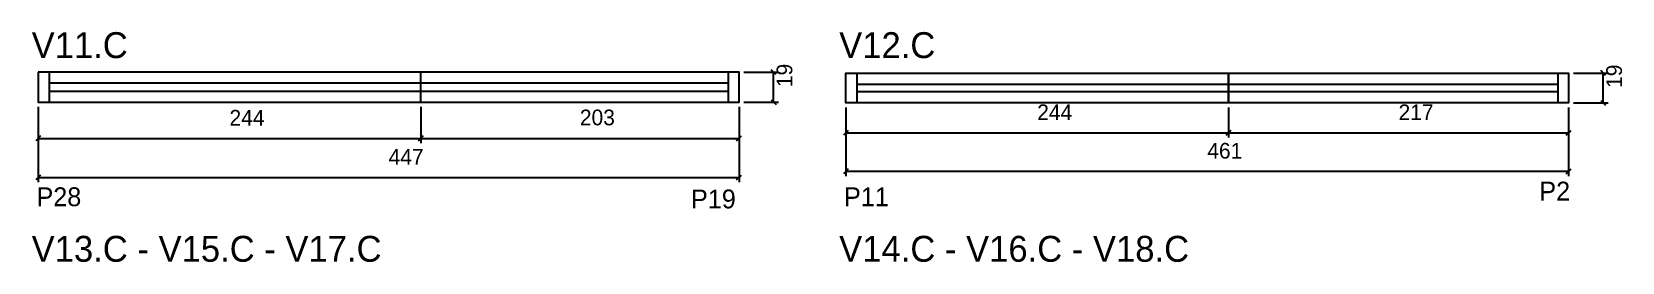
# Model space of a CAD drawing. Header units: metres. Extents: x 3433 to 4447, y -551 to -404.
import ezdxf

# ---------------------------------------------------------------- set-up
doc = ezdxf.new("R2010")
doc.units = ezdxf.units.M
for name, color, linetype in [('5', 7, 'Continuous'), ('COTA', 7, 'Continuous'), ('NOMENCLATURA', 7, 'Continuous'), ('Painéis', 7, 'Continuous'), ('SARR_2.2x7', 7, 'Continuous')]:
    doc.layers.add(name, color=color, linetype=linetype)

msp = doc.modelspace()

# ---------------------------------------------------------------- linework, layer by layer
at = {"layer": 'COTA', "color": 4, "lineweight": 25}
for p, q in [((3886.9, -429.9), (3909, -429.9)), ((3906, -448.9), (3906, -429.9)), ((4416.1, -430.4), (4438.2, -430.4)), ((4435.2, -449.4), (4435.2, -430.4)), ((3436.9, -451.9), (3436.9, -499.9)), ((3883.9, -451.9), (3883.9, -499.9)), ((3886.9, -448.9), (3909, -448.9)), ((3952.1, -452.4), (3952.1, -471.5)), ((3952.1, -452.4), (3952.1, -496)), ((4196.1, -452.4), (4196.1, -471.5)), ((4196.1, -452.4), (4196.1, -471.5)), ((4413.1, -452.4), (4413.1, -471.5)), ((4413.1, -452.4), (4413.1, -496)), ((4416.1, -449.4), (4438.2, -449.4)), ((3952.1, -468.5), (4196.1, -468.5)), ((4196.1, -468.5), (4413.1, -468.5)), ((3436.9, -496.9), (3883.9, -496.9)), ((3952.1, -493), (4413.1, -493))]:
    msp.add_line(p, q, dxfattribs=at)
at = {"layer": 'COTA', "color": 0, "lineweight": 25}
for p, q in [((3907.5, -431.4), (3904.5, -428.4)), ((4436.7, -431.9), (4433.7, -428.9)), ((3904.5, -447.4), (3907.5, -450.4)), ((4433.7, -447.9), (4436.7, -450.9)), ((3953.6, -467), (3950.6, -470)), ((4194.6, -470), (4197.6, -467)), ((4197.6, -467), (4194.6, -470)), ((4411.6, -470), (4414.6, -467)), ((3438.4, -495.4), (3435.4, -498.4)), ((3882.4, -498.4), (3885.4, -495.4)), ((3953.6, -491.5), (3950.6, -494.5)), ((4411.6, -494.5), (4414.6, -491.5))]:
    msp.add_line(p, q, dxfattribs=at)
at = {"layer": 'Painéis', "color": 200, "lineweight": 25}
msp.add_line((3680.9, -448.9), (3680.9, -429.9), dxfattribs=at)
at = {"layer": 'Painéis', "color": 4, "lineweight": 25}
for p, q in [((3436.9, -451.9), (3436.9, -475)), ((3680.9, -451.9), (3680.9, -475)), ((3680.9, -451.9), (3680.9, -475)), ((3883.9, -451.9), (3883.9, -475)), ((3436.9, -472), (3680.9, -472)), ((3680.9, -472), (3883.9, -472))]:
    msp.add_line(p, q, dxfattribs=at)
at = {"layer": 'Painéis', "color": 0, "lineweight": 25}
for p, q in [((3438.4, -470.5), (3435.4, -473.5)), ((3679.4, -473.5), (3682.4, -470.5)), ((3682.4, -470.5), (3679.4, -473.5)), ((3882.4, -473.5), (3885.4, -470.5))]:
    msp.add_line(p, q, dxfattribs=at)
at = {"layer": 'Painéis', "color": 200, "lineweight": 25}
msp.add_lwpolyline([(3436.9, -429.9), (3436.9, -448.9), (3883.9, -448.9), (3883.9, -429.9), (3436.9, -429.9)], dxfattribs=at)
for points in [[(4196.1, -449.4), (3952.1, -449.4), (3952.1, -430.4), (4196.1, -430.4)], [(4196.1, -430.4), (4413.1, -430.4), (4413.1, -449.4), (4196.1, -449.4)]]:
    msp.add_lwpolyline(points, close=True, dxfattribs=at)
at = {"layer": 'SARR_2.2x7', "color": 40, "lineweight": 25}
for p, q in [((3443.9, -429.9), (3443.9, -448.9)), ((3876.9, -429.9), (3876.9, -448.9)), ((3959.1, -430.4), (3959.1, -449.4)), ((4406.1, -430.4), (4406.1, -449.4)), ((3680.9, -436.9), (3443.9, -436.9)), ((3443.9, -441.9), (3680.9, -441.9)), ((3876.9, -436.9), (3680.9, -436.9)), ((3680.9, -441.9), (3876.9, -441.9)), ((3959.1, -437.4), (4196.1, -437.4)), ((4196.1, -442.4), (3959.1, -442.4)), ((4196.1, -437.4), (4406.1, -437.4)), ((4406.1, -442.4), (4196.1, -442.4))]:
    msp.add_line(p, q, dxfattribs=at)

# ---------------------------------------------------------------- texts
at = {"layer": '5', "color": 5, "lineweight": 25}
for s, p in [('P28', (3435.8, -515.2)), ('P19', (3853.3, -516.6)), ('P11', (3950.9, -515.2)), ('P2', (4394.4, -511.6))]:
    msp.add_text(s, height=12, rotation=360, dxfattribs=at).set_placement(p)
at = {"layer": 'COTA', "color": 240, "lineweight": 25}
for p in [(3917.9, -439.4), (4447.1, -439.9)]:
    msp.add_text('19', height=10, rotation=90, dxfattribs=at).set_placement(p)
for s, p in [('244', (4074.1, -460.4)), ('217', (4304.6, -460.4)), ('461', (4182.6, -484.9)), ('447', (3660.4, -488.8))]:
    msp.add_text(s, height=10, dxfattribs=at).set_placement(p)
at = {"layer": 'NOMENCLATURA', "color": 7, "lineweight": 25}
for s, p in [('V11.C', (3432.7, -420.9)), ('V12.C', (3947.8, -420.9)), ('V13.C - V15.C - V17.C', (3432.7, -550.6)), ('V14.C - V16.C - V18.C', (3947.8, -550.6))]:
    msp.add_text(s, height=16.5, dxfattribs=at).set_placement(p)
at = {"layer": 'Painéis', "color": 240, "lineweight": 25}
for s, p in [('244', (3558.9, -463.9)), ('203', (3782.4, -463.7))]:
    msp.add_text(s, height=10, dxfattribs=at).set_placement(p)

doc.saveas('drawing.dxf')
